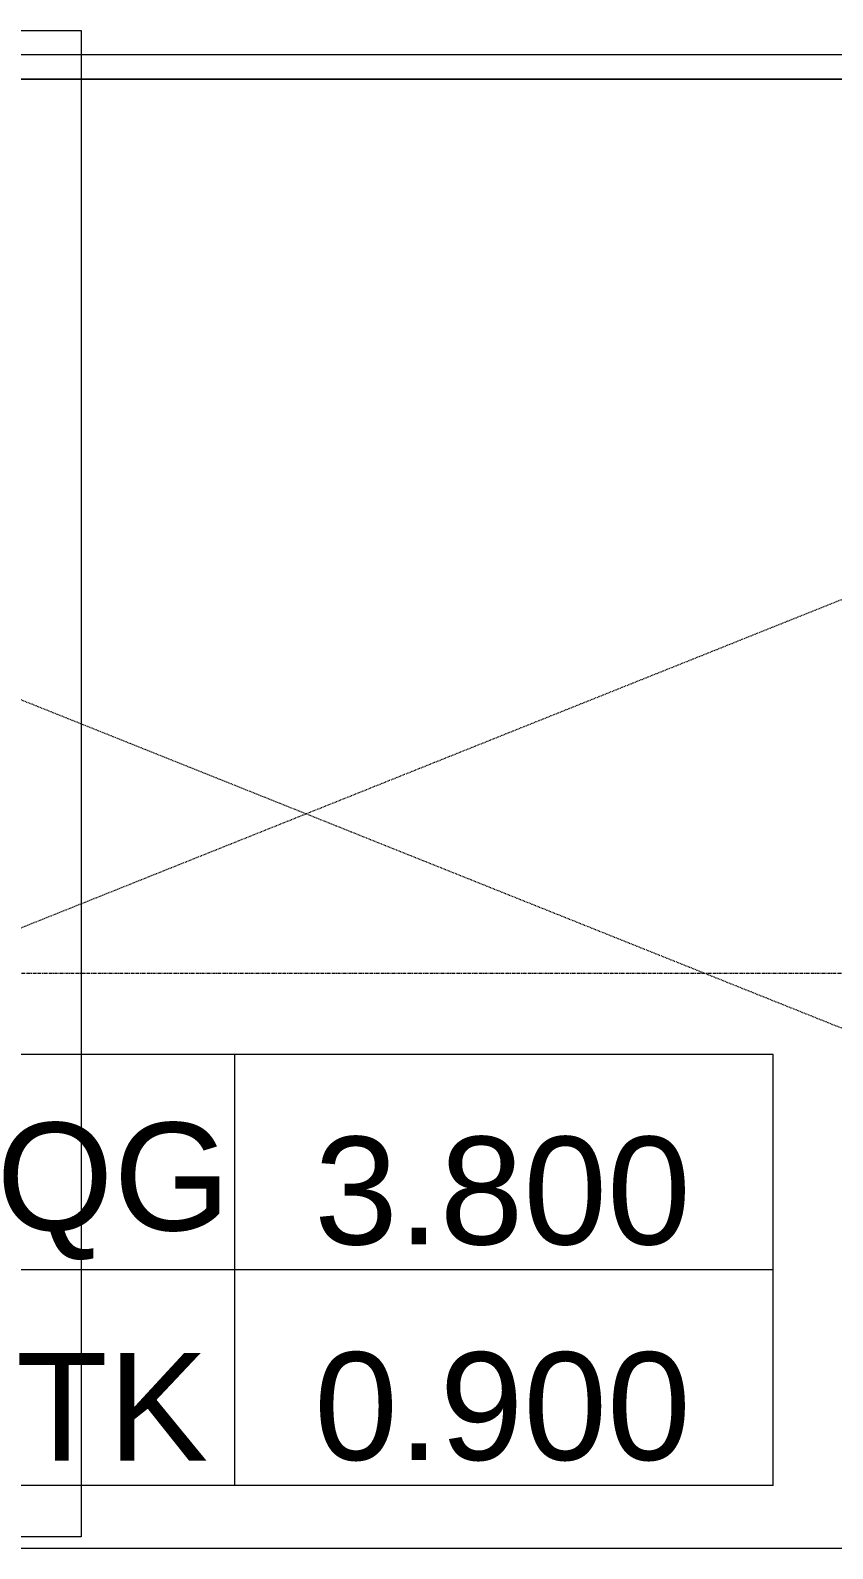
# Model space of a CAD drawing. Header units: millimetres. Extents: x -24439 to 198341, y -52871 to 149926.
# Drawn here: x 101125 to 104402, y 14888 to 21087 of the extents above; entities that cross this region are included whole.
import ezdxf

# ---------------------------------------------------------------- set-up
doc = ezdxf.new("R2010")
doc.units = ezdxf.units.MM
doc.linetypes.add('Dash', pattern=[6, 3, -3])
doc.linetypes.add('Grid Line', pattern=[22.225, 12.7, -3.175, 3.175, -3.175])
for name, color, linetype, lineweight in [('A-ANNO-NOTE', 131, 'Continuous', 9), ('A-WALL', 113, 'Continuous', 9), ('C-PRKG', 70, 'Continuous', 9), ('C-PRKG-HDLN', 70, 'Dash', 9), ('G-IMPT', 8, 'Continuous', 9), ('M-EQPM', 50, 'Continuous', 9), ('S-GRID-1', 1, 'Grid Line', 9)]:
    doc.layers.add(name, color=color, linetype=linetype, lineweight=lineweight)
doc.styles.add('Arial_6', font='arial_0.ttf', dxfattribs={"height": 2})
doc.styles.add('Arial_7', font='arial_0.ttf', dxfattribs={"height": 440})

# ---------------------------------------------------------------- blocks, each defined once
blk = doc.blocks.new('BAI XE PCCC - BAI XE PCCC-1477864-TKCS_MB ĐỊNH VỊ CAO ĐỘ THIẾT KẾ')
at = {"layer": 'C-PRKG'}
for p, q in [((0, 0), (15000, 0)), ((15000, -6000), (0, -6000))]:
    blk.add_line(p, q, dxfattribs=at)
at = {"layer": 'C-PRKG-HDLN'}
for p, q in [((15000, -6000), (0, 0)), ((0, -6000), (15000, 0))]:
    blk.add_line(p, q, dxfattribs=at)
blk = doc.blocks.new('TKTC_NAP THAM BE XLNT_260130 - TKTC_XREF_260130_NAP THAM BE XLNT_dwg-3399784-TKCS_MB ĐỊNH VỊ CAO ĐỘ THIẾT KẾ')
at = {"layer": 'G-IMPT', "flags": 128}
blk.add_lwpolyline([(83427.6, 20238.2), (98577.4, 20238.2), (98577.4, 14087.9), (83427.6, 14087.9)], close=True, dxfattribs=at)
blk = doc.blocks.new('TKTC_NAP THAM BE XLNT_260130 - NẮP THĂM BỂ XLNT-2335565-TKCS_MB ĐỊNH VỊ CAO ĐỘ THIẾT KẾ')
blk.add_blockref('TKTC_NAP THAM BE XLNT_260130 - TKTC_XREF_260130_NAP THAM BE XLNT_dwg-3399784-TKCS_MB ĐỊNH VỊ CAO ĐỘ THIẾT KẾ', (-83427.6, -14087.9))
blk = doc.blocks.new('GHI CHU CAO DO THIET KE - GHI CHÚ CAO ĐỘ THIẾT KẾ-1513209-TKCS_MB ĐỊNH VỊ CAO ĐỘ THIẾT KẾ')
at = {"layer": 'A-ANNO-NOTE'}
for p, q in [((0, 8), (0, 0)), ((14.5, 8), (0, 8)), ((4.5, 8), (4.5, 0)), ((14.5, 0), (14.5, 8)), ((14.5, 4), (0, 4)), ((14.5, 0), (0, 0))]:
    blk.add_line(p, q, dxfattribs=at)
at = {"layer": 'A-ANNO-NOTE', "char_height": 2, "attachment_point": 5, "line_spacing_factor": 0.936439, "style": 'Arial_6'}
for s, insert, width in [('\\pt0.5,1,1.5,2,2.5,3,3.5,4,4.5,5,5.5,6,6.5,7,7.5,8,8.5,9,9.5,10,10.5,11,11.5,12,12.5,13,13.5,14,14.5,15,15.5,16;QG', (2.255, 5.459), 4.63), ('\\pt0.5,1,1.5,2,2.5,3,3.5,4,4.5,5,5.5,6,6.5,7,7.5,8,8.5,9,9.5,10,10.5,11,11.5,12,12.5,13,13.5,14,14.5,15,15.5,16;TK', (2.229, 1.459), 4.5)]:
    blk.add_mtext(s, dxfattribs=dict(at, insert=insert, width=width))

msp = doc.modelspace()

# ---------------------------------------------------------------- linework, layer by layer
at = {"layer": 'A-WALL'}
for p, q in [((83752.6, 20988.2), (116102.6, 20988.2)), ((116102.6, 20888.2), (83652.6, 20888.2))]:
    msp.add_line(p, q, dxfattribs=at)
at = {"layer": 'S-GRID-1'}
msp.add_line((131551.8, 17236.9), (29351.8, 17236.9), dxfattribs=at)

# ---------------------------------------------------------------- block references
at = {"layer": 'A-ANNO-NOTE', "xscale": 220, "yscale": 220, "zscale": 220}
msp.add_blockref('GHI CHU CAO DO THIET KE - GHI CHÚ CAO ĐỘ THIẾT KẾ-1513209-TKCS_MB ĐỊNH VỊ CAO ĐỘ THIẾT KẾ', (100968.8, 15146), dxfattribs=at)
at = {"layer": 'C-PRKG', "rotation": 180}
msp.add_blockref('BAI XE PCCC - BAI XE PCCC-1477864-TKCS_MB ĐỊNH VỊ CAO ĐỘ THIẾT KẾ', (109752.6, 14888.2), dxfattribs=at)
at = {"layer": 'M-EQPM'}
msp.add_blockref('TKTC_NAP THAM BE XLNT_260130 - NẮP THĂM BỂ XLNT-2335565-TKCS_MB ĐỊNH VỊ CAO ĐỘ THIẾT KẾ', (86182.6, 14936.6), dxfattribs=at)

# ---------------------------------------------------------------- texts
at = {"layer": 'A-ANNO-NOTE', "char_height": 440, "width": 1586.2, "attachment_point": 5, "line_spacing_factor": 0.936439, "style": 'Arial_7'}
for s, insert in [('\\pt2794,5588,8382,11176,13970,16764,19558,22352,25146,27940,30734,33528,36322,39116,41910,44704,47498,50292,53086,55880,58674,61468,64262,67056,69850,72644,75438,78232,81026,83820,86614,89408;3.800', (103053.4, 16346.9)), ('\\pt2794,5588,8382,11176,13970,16764,19558,22352,25146,27940,30734,33528,36322,39116,41910,44704,47498,50292,53086,55880,58674,61468,64262,67056,69850,72644,75438,78232,81026,83820,86614,89408;0.900', (103053.4, 15466.9))]:
    msp.add_mtext(s, dxfattribs=dict(at, insert=insert))

doc.saveas('drawing.dxf')
